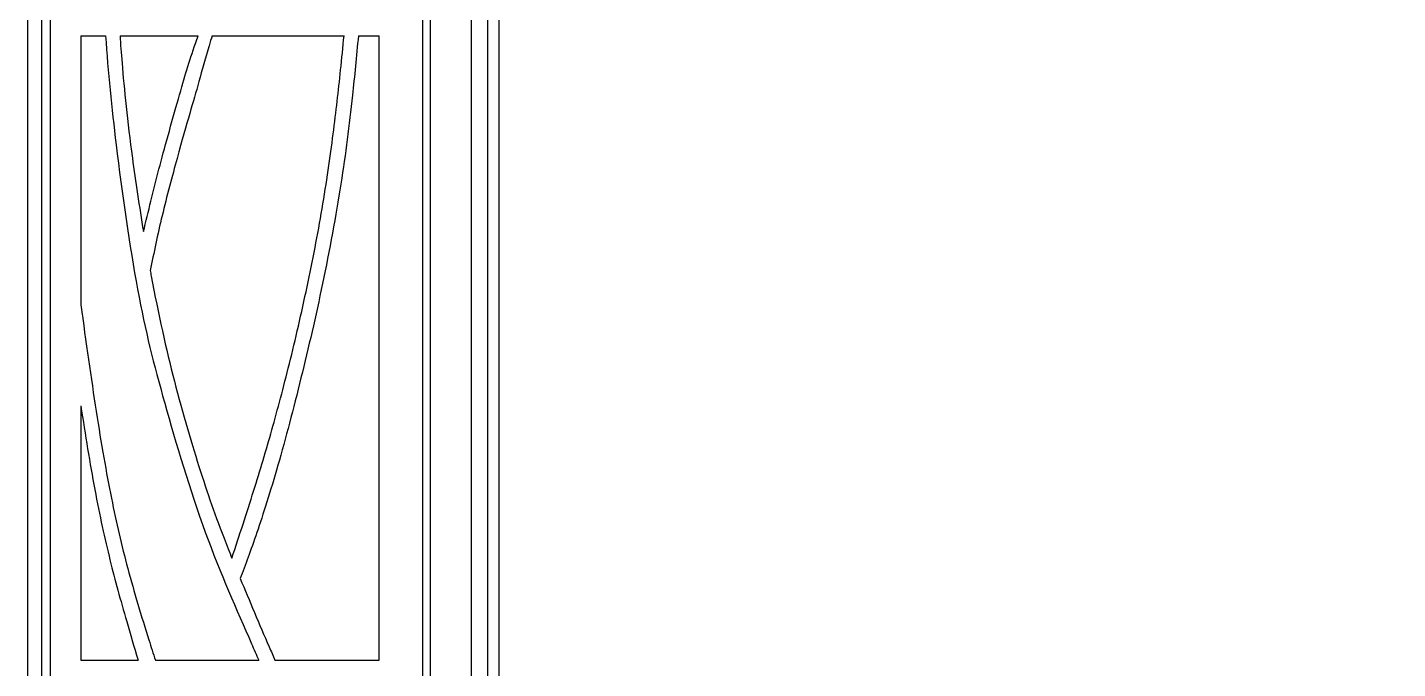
# Model space of a CAD drawing. Extents: x 0 to 80.9, y -7.4 to 60.
# Drawn here: x 0 to 19.25, y 30.04 to 39.04 of the extents above; entities that cross this region are included whole.
import ezdxf

# ---------------------------------------------------------------- set-up
doc = ezdxf.new("R2010")
doc.units = 0
doc.header["$MEASUREMENT"] = 0
doc.layers.add('LAYER_1', color=7, linetype='CONTINUOUS')

msp = doc.modelspace()

# ---------------------------------------------------------------- linework, layer by layer
at = {"layer": 'LAYER_1'}
for points in [[(0, 0), (38.497, 0), (38.497, 60.005), (0, 60.005), (0, 0)], [(0.196, 11.512), (5.665, 11.512), (5.665, 48.6), (0.196, 48.6), (0.196, 11.512)], [(0.322, 11.637), (5.554, 11.637), (5.554, 48.474), (0.322, 48.474), (0.322, 11.637)]]:
    msp.add_lwpolyline(points, close=True, dxfattribs=at)
for points in [[(6.237, 10.787), (6.237, 10.787), (6.237, 49.409), (6.237, 49.409)], [(6.468, 10.542), (6.468, 10.542), (6.468, 49.409), (6.468, 49.409)], [(6.623, 49.254), (6.623, 49.254), (6.623, 10.366), (6.623, 10.366)], [(0.75, 38.92), (0.75, 38.92), (0.75, 35.143), (0.75, 35.143)], [(0.75, 38.92), (0.75, 38.92), (1.097, 38.92), (1.097, 38.92)], [(1.301, 38.92), (1.301, 38.92), (2.398, 38.92), (2.398, 38.92)], [(2.596, 38.92), (2.596, 38.92), (4.448, 38.92), (4.448, 38.92)], [(4.649, 38.92), (4.649, 38.92), (4.941, 38.92), (4.941, 38.92)], [(4.941, 30.155), (4.941, 30.155), (4.941, 38.92), (4.941, 38.92)], [(0.75, 33.725), (0.75, 33.725), (0.75, 30.155), (0.75, 30.155)], [(0.75, 30.155), (0.75, 30.155), (1.556, 30.155), (1.556, 30.155)], [(1.798, 30.155), (1.798, 30.155), (3.249, 30.155), (3.249, 30.155)], [(3.478, 30.155), (3.478, 30.155), (4.941, 30.155), (4.941, 30.155)]]:
    msp.add_open_spline(points, degree=3, dxfattribs=at)
for points, knots in [([(1.097, 38.92), (1.135, 38.401), (1.183, 37.918), (1.247, 37.388), (1.247, 37.388), (1.328, 36.712), (1.437, 35.959), (1.548, 35.361), (1.548, 35.361), (1.659, 34.763), (1.772, 34.32), (1.929, 33.763), (1.929, 33.763), (2.085, 33.207), (2.286, 32.538), (2.499, 31.952), (2.499, 31.952), (2.713, 31.367), (2.939, 30.865), (3.148, 30.388), (3.148, 30.388), (3.182, 30.31), (3.216, 30.232), (3.249, 30.155)], [0, 0, 0, 0, 0.142857, 0.142857, 0.142857, 0.142857, 0.285714, 0.285714, 0.285714, 0.285714, 0.428571, 0.428571, 0.428571, 0.428571, 0.571429, 0.571429, 0.571429, 0.571429, 0.714286, 0.714286, 0.714286, 0.714286, 1, 1, 1, 1]), ([(1.301, 38.92), (1.308, 38.801), (1.318, 38.675), (1.329, 38.536), (1.329, 38.536), (1.359, 38.171), (1.405, 37.724), (1.475, 37.202), (1.475, 37.202), (1.519, 36.877), (1.572, 36.523), (1.63, 36.172)], [0, 0, 0, 0, 0.25, 0.25, 0.25, 0.25, 0.5, 0.5, 0.5, 0.5, 1, 1, 1, 1]), ([(1.63, 36.172), (1.665, 36.312), (1.699, 36.453), (1.735, 36.599), (1.735, 36.599), (1.771, 36.744), (1.809, 36.895), (1.848, 37.046), (1.848, 37.046), (1.888, 37.197), (1.928, 37.349), (1.976, 37.518), (1.976, 37.518), (2.023, 37.688), (2.077, 37.876), (2.122, 38.034), (2.122, 38.034), (2.167, 38.192), (2.204, 38.322), (2.241, 38.443), (2.241, 38.443), (2.278, 38.565), (2.315, 38.68), (2.36, 38.81), (2.36, 38.81), (2.372, 38.846), (2.385, 38.883), (2.398, 38.92)], [0, 0, 0, 0, 0.125, 0.125, 0.125, 0.125, 0.25, 0.25, 0.25, 0.25, 0.375, 0.375, 0.375, 0.375, 0.5, 0.5, 0.5, 0.5, 0.625, 0.625, 0.625, 0.625, 0.75, 0.75, 0.75, 0.75, 1, 1, 1, 1]), ([(2.596, 38.92), (2.581, 38.875), (2.566, 38.828), (2.552, 38.78), (2.552, 38.78), (2.501, 38.615), (2.453, 38.432), (2.41, 38.278), (2.41, 38.278), (2.367, 38.123), (2.329, 37.997), (2.28, 37.828), (2.28, 37.828), (2.231, 37.659), (2.171, 37.448), (2.103, 37.199), (2.103, 37.199), (2.034, 36.95), (1.957, 36.663), (1.893, 36.394), (1.893, 36.394), (1.828, 36.126), (1.777, 35.875), (1.725, 35.625)], [0, 0, 0, 0, 0.142857, 0.142857, 0.142857, 0.142857, 0.285714, 0.285714, 0.285714, 0.285714, 0.428571, 0.428571, 0.428571, 0.428571, 0.571429, 0.571429, 0.571429, 0.571429, 0.714286, 0.714286, 0.714286, 0.714286, 1, 1, 1, 1]), ([(2.873, 31.589), (2.979, 31.91), (3.084, 32.231), (3.177, 32.528), (3.177, 32.528), (3.271, 32.826), (3.353, 33.1), (3.434, 33.388), (3.434, 33.388), (3.516, 33.677), (3.597, 33.98), (3.681, 34.318), (3.681, 34.318), (3.765, 34.655), (3.85, 35.028), (3.929, 35.396), (3.929, 35.396), (4.007, 35.764), (4.078, 36.128), (4.14, 36.492), (4.14, 36.492), (4.202, 36.856), (4.254, 37.22), (4.296, 37.541), (4.296, 37.541), (4.338, 37.862), (4.369, 38.14), (4.4, 38.44), (4.4, 38.44), (4.417, 38.596), (4.433, 38.759), (4.448, 38.92)], [0, 0, 0, 0, 0.111111, 0.111111, 0.111111, 0.111111, 0.222222, 0.222222, 0.222222, 0.222222, 0.333333, 0.333333, 0.333333, 0.333333, 0.444444, 0.444444, 0.444444, 0.444444, 0.555556, 0.555556, 0.555556, 0.555556, 0.666667, 0.666667, 0.666667, 0.666667, 0.777778, 0.777778, 0.777778, 0.777778, 1, 1, 1, 1]), ([(4.649, 38.92), (4.624, 38.629), (4.595, 38.348), (4.566, 38.086), (4.566, 38.086), (4.519, 37.655), (4.473, 37.275), (4.404, 36.837), (4.404, 36.837), (4.335, 36.4), (4.243, 35.907), (4.147, 35.443), (4.147, 35.443), (4.05, 34.98), (3.949, 34.547), (3.843, 34.118), (3.843, 34.118), (3.737, 33.689), (3.626, 33.265), (3.52, 32.894), (3.52, 32.894), (3.413, 32.522), (3.311, 32.204), (3.223, 31.948), (3.223, 31.948), (3.136, 31.692), (3.063, 31.497), (2.99, 31.302)], [0, 0, 0, 0, 0.125, 0.125, 0.125, 0.125, 0.25, 0.25, 0.25, 0.25, 0.375, 0.375, 0.375, 0.375, 0.5, 0.5, 0.5, 0.5, 0.625, 0.625, 0.625, 0.625, 0.75, 0.75, 0.75, 0.75, 1, 1, 1, 1]), ([(1.725, 35.625), (1.73, 35.599), (1.735, 35.573), (1.74, 35.547), (1.74, 35.547), (1.84, 35.009), (1.947, 34.53), (2.065, 34.072), (2.065, 34.072), (2.183, 33.614), (2.313, 33.177), (2.432, 32.805), (2.432, 32.805), (2.551, 32.432), (2.66, 32.125), (2.821, 31.719), (2.821, 31.719), (2.838, 31.677), (2.855, 31.634), (2.873, 31.589)], [0, 0, 0, 0, 0.166667, 0.166667, 0.166667, 0.166667, 0.333333, 0.333333, 0.333333, 0.333333, 0.5, 0.5, 0.5, 0.5, 0.666667, 0.666667, 0.666667, 0.666667, 1, 1, 1, 1]), ([(0.75, 35.143), (0.822, 34.626), (0.895, 34.11), (0.966, 33.65), (0.966, 33.65), (1.038, 33.189), (1.109, 32.786), (1.18, 32.431), (1.18, 32.431), (1.251, 32.077), (1.323, 31.772), (1.41, 31.444), (1.41, 31.444), (1.498, 31.117), (1.603, 30.768), (1.706, 30.44), (1.706, 30.44), (1.737, 30.344), (1.768, 30.249), (1.798, 30.155)], [0, 0, 0, 0, 0.166667, 0.166667, 0.166667, 0.166667, 0.333333, 0.333333, 0.333333, 0.333333, 0.5, 0.5, 0.5, 0.5, 0.666667, 0.666667, 0.666667, 0.666667, 1, 1, 1, 1]), ([(0.75, 33.725), (0.814, 33.321), (0.878, 32.918), (0.946, 32.552), (0.946, 32.552), (1.015, 32.186), (1.088, 31.857), (1.16, 31.563), (1.16, 31.563), (1.233, 31.27), (1.304, 31.01), (1.395, 30.698), (1.395, 30.698), (1.444, 30.53), (1.498, 30.346), (1.556, 30.155)], [0, 0, 0, 0, 0.2, 0.2, 0.2, 0.2, 0.4, 0.4, 0.4, 0.4, 0.6, 0.6, 0.6, 0.6, 1, 1, 1, 1]), ([(2.99, 31.302), (3.118, 30.994), (3.26, 30.66), (3.396, 30.344), (3.396, 30.344), (3.424, 30.28), (3.451, 30.217), (3.478, 30.155)], [0, 0, 0, 0, 0.333333, 0.333333, 0.333333, 0.333333, 1, 1, 1, 1])]:
    msp.add_open_spline(points, degree=3, knots=knots, dxfattribs=at)

doc.saveas('drawing.dxf')
